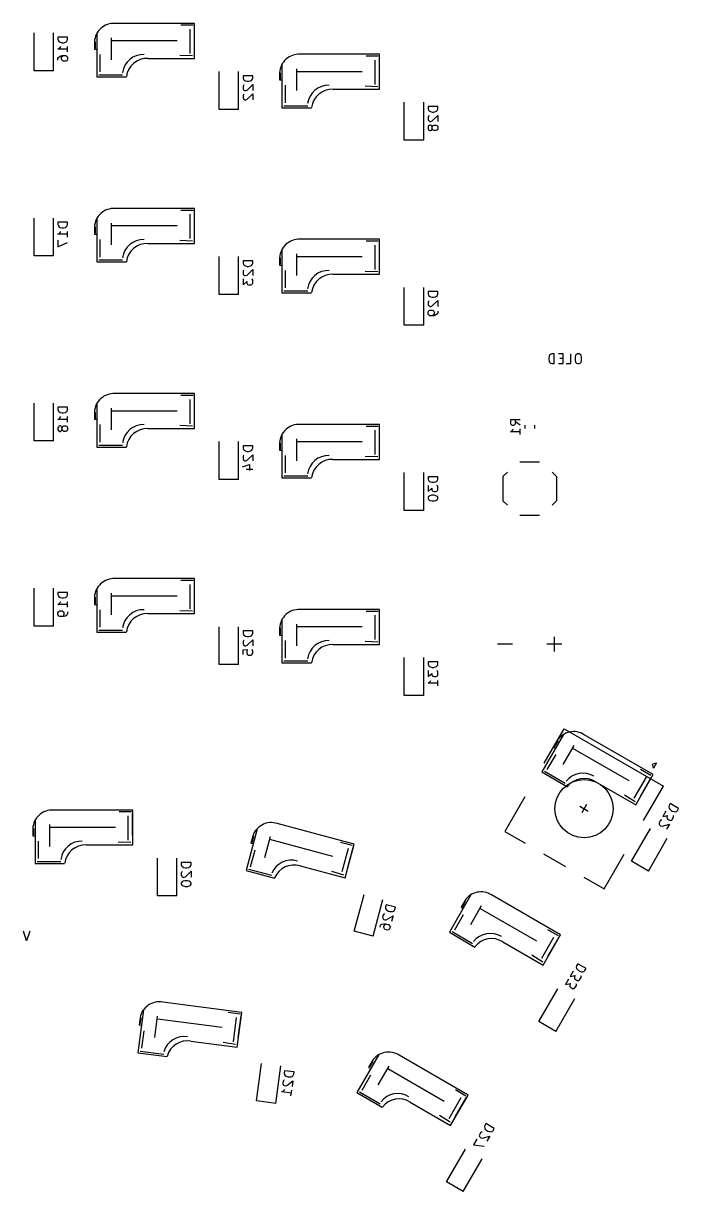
# Model space of a CAD drawing. Extents: x 55 to 335, y -160 to -35.
# Drawn here: x 267.8 to 335.2, y -159.7 to -39.4 of the extents above; entities that cross this region are included whole.
import ezdxf

# ---------------------------------------------------------------- set-up
doc = ezdxf.new("R2010")
doc.units = 0
doc.layers.add('BLACK', color=7, linetype='CONTINUOUS')

msp = doc.modelspace()

# ---------------------------------------------------------------- linework, layer by layer
at = {"layer": 'BLACK', "linetype": 'CONTINUOUS'}
for p, q in [((285.387, -39.4375), (277.187, -39.4375)), ((285.237, -39.6375), (283.987, -39.6375)), ((285.387, -43.0375), (285.387, -39.4375)), ((268.875, -44.3188), (268.875, -40.4188)), ((270.875, -44.3188), (270.875, -40.4188)), ((272.327, -40.8545), (271.327, -40.8545)), ((271.327, -40.8545), (271.327, -41.0926)), ((272.327, -41.0926), (272.327, -40.8545)), ((275.337, -40.4875), (275.337, -44.9375)), ((284.887, -40.0375), (284.887, -42.5375)), ((285.367, -42.0375), (285.367, -39.7875)), ((271.327, -41.0926), (271.375, -41.2354)), ((271.327, -42.0926), (271.47, -41.9973)), ((271.375, -41.2354), (271.47, -41.3307)), ((271.47, -41.3307), (271.565, -41.3783)), ((271.47, -41.9973), (271.565, -41.9021)), ((271.565, -41.3783), (271.756, -41.4259)), ((271.565, -41.9021), (271.613, -41.8068)), ((271.756, -41.4259), (271.899, -41.4259)), ((271.899, -41.4259), (272.089, -41.3783)), ((272.089, -41.3783), (272.185, -41.3307)), ((272.185, -41.3307), (272.28, -41.2354)), ((272.28, -41.2354), (272.327, -41.0926)), ((272.327, -42.3783), (272.327, -41.8068)), ((275.087, -41.3375), (275.087, -42.0875)), ((275.187, -41.9875), (275.187, -41.3375)), ((276.817, -40.9375), (276.817, -43.1775)), ((283.587, -41.2375), (276.887, -41.2375)), ((272.327, -42.0926), (271.327, -42.0926)), ((271.327, -43.0449), (271.375, -42.9497)), ((271.327, -43.2354), (271.327, -43.0449)), ((271.375, -42.9497), (271.423, -42.9021)), ((271.423, -42.9021), (271.565, -42.8068)), ((271.565, -42.8068), (271.756, -42.7592)), ((271.708, -42.9497), (271.756, -42.8545)), ((271.708, -43.1402), (271.708, -42.9497)), ((271.756, -43.2354), (271.708, -43.1402)), ((271.756, -42.7592), (272.137, -42.7592)), ((271.756, -42.8545), (271.804, -42.8068)), ((271.804, -43.283), (271.756, -43.2354)), ((271.804, -42.8068), (271.899, -42.7592)), ((271.899, -43.3307), (271.804, -43.283)), ((272.137, -42.7592), (272.232, -42.8068)), ((272.232, -43.283), (272.137, -43.3307)), ((272.232, -42.8068), (272.28, -42.8545)), ((272.28, -43.2354), (272.232, -43.283)), ((272.28, -42.8545), (272.327, -42.9497)), ((272.327, -43.1402), (272.28, -43.2354)), ((272.327, -42.9497), (272.327, -43.1402)), ((275.087, -42.0875), (275.287, -42.0875)), ((275.687, -44.4375), (275.687, -42.6375)), ((280.587, -43.0375), (285.387, -43.0375)), ((285.187, -42.7875), (283.887, -42.7375)), ((304.438, -42.6125), (296.238, -42.6125)), ((304.288, -42.8125), (303.038, -42.8125)), ((303.938, -43.2125), (303.938, -45.7125)), ((304.418, -45.2125), (304.418, -42.9625)), ((304.438, -46.2125), (304.438, -42.6125)), ((270.875, -44.3188), (268.875, -44.3188)), ((272.137, -43.3307), (271.899, -43.3307)), ((287.925, -48.2875), (287.925, -44.3875)), ((289.925, -48.2875), (289.925, -44.3875)), ((294.388, -43.6625), (294.388, -48.1125)), ((295.868, -44.1125), (295.868, -46.3525)), ((302.638, -44.4125), (295.938, -44.4125)), ((275.337, -44.9375), (278.367, -44.9375)), ((275.537, -44.7375), (277.987, -44.7375)), ((291.377, -44.8232), (290.377, -44.8232)), ((290.377, -44.8232), (290.377, -45.0613)), ((290.377, -45.0613), (290.425, -45.2042)), ((290.425, -45.2042), (290.52, -45.2994)), ((290.52, -45.2994), (290.615, -45.347)), ((290.615, -45.347), (290.806, -45.3946)), ((290.806, -45.3946), (290.949, -45.3946)), ((290.949, -45.3946), (291.139, -45.347)), ((291.139, -45.347), (291.235, -45.2994)), ((291.235, -45.2994), (291.33, -45.2042)), ((291.33, -45.2042), (291.377, -45.0613)), ((291.377, -45.0613), (291.377, -44.8232)), ((294.138, -44.5125), (294.138, -45.2625)), ((294.138, -45.2625), (294.338, -45.2625)), ((294.238, -45.1625), (294.238, -44.5125)), ((290.425, -45.8232), (290.377, -45.9185)), ((290.377, -45.9185), (290.377, -46.1565)), ((290.377, -46.1565), (290.425, -46.2518)), ((290.425, -46.7756), (290.377, -46.8708)), ((290.377, -46.8708), (290.377, -47.1089)), ((290.473, -45.7756), (290.425, -45.8232)), ((290.425, -46.2518), (290.473, -46.2994)), ((290.473, -46.728), (290.425, -46.7756)), ((290.473, -46.2994), (290.568, -46.347)), ((290.568, -46.347), (290.663, -46.347)), ((290.663, -46.347), (290.806, -46.2994)), ((290.806, -46.2994), (291.377, -45.728)), ((290.806, -47.2518), (291.377, -46.6804)), ((291.377, -45.728), (291.377, -46.347)), ((291.377, -46.6804), (291.377, -47.2994)), ((294.738, -47.6125), (294.738, -45.8125)), ((299.638, -46.2125), (304.438, -46.2125)), ((304.238, -45.9625), (302.938, -45.9125)), ((290.377, -47.1089), (290.425, -47.2042)), ((290.425, -47.2042), (290.473, -47.2518)), ((290.473, -47.2518), (290.568, -47.2994)), ((290.568, -47.2994), (290.663, -47.2994)), ((290.663, -47.2994), (290.806, -47.2518)), ((294.588, -47.9125), (297.038, -47.9125)), ((306.975, -51.4625), (306.975, -47.5625)), ((308.975, -51.4625), (308.975, -47.5625)), ((310.427, -47.9982), (309.427, -47.9982)), ((309.427, -47.9982), (309.427, -48.2363)), ((310.427, -48.2363), (310.427, -47.9982)), ((289.925, -48.2875), (287.925, -48.2875)), ((294.388, -48.1125), (297.418, -48.1125)), ((309.427, -48.2363), (309.475, -48.3792)), ((309.475, -48.9982), (309.427, -49.0935)), ((309.427, -49.0935), (309.427, -49.3315)), ((309.475, -48.3792), (309.57, -48.4744)), ((309.523, -48.9506), (309.475, -48.9982)), ((309.57, -48.4744), (309.665, -48.522)), ((309.665, -48.522), (309.856, -48.5696)), ((309.856, -48.5696), (309.999, -48.5696)), ((309.856, -49.4744), (310.427, -48.903)), ((309.999, -48.5696), (310.189, -48.522)), ((310.189, -48.522), (310.285, -48.4744)), ((310.285, -48.4744), (310.38, -48.3792)), ((310.38, -48.3792), (310.427, -48.2363)), ((310.427, -48.903), (310.427, -49.522)), ((309.427, -49.3315), (309.475, -49.4268)), ((309.475, -49.9982), (309.427, -50.0935)), ((309.427, -50.0935), (309.427, -50.2839)), ((309.427, -50.2839), (309.475, -50.3792)), ((309.475, -49.4268), (309.523, -49.4744)), ((309.523, -49.9506), (309.475, -49.9982)), ((309.475, -50.3792), (309.523, -50.4268)), ((309.523, -49.4744), (309.618, -49.522)), ((309.618, -49.903), (309.523, -49.9506)), ((309.523, -50.4268), (309.618, -50.4744)), ((309.618, -49.522), (309.713, -49.522)), ((309.665, -49.903), (309.618, -49.903)), ((309.618, -50.4744), (309.665, -50.4744)), ((309.761, -49.9506), (309.665, -49.903)), ((309.665, -50.4744), (309.761, -50.4268)), ((309.713, -49.522), (309.856, -49.4744)), ((309.808, -49.9982), (309.761, -49.9506)), ((309.761, -50.4268), (309.808, -50.3792)), ((309.856, -50.0935), (309.808, -49.9982)), ((309.808, -50.3792), (309.856, -50.2839)), ((309.856, -50.0935), (309.904, -49.9982)), ((309.856, -50.2839), (309.856, -50.0935)), ((309.904, -50.3792), (309.856, -50.2839)), ((309.904, -49.9982), (309.951, -49.9506)), ((309.951, -50.4268), (309.904, -50.3792)), ((309.951, -49.9506), (310.046, -49.903)), ((310.046, -50.4744), (309.951, -50.4268)), ((310.046, -49.903), (310.237, -49.903)), ((310.237, -50.4744), (310.046, -50.4744)), ((310.237, -49.903), (310.332, -49.9506)), ((310.332, -50.4268), (310.237, -50.4744)), ((310.332, -49.9506), (310.38, -49.9982)), ((310.38, -50.3792), (310.332, -50.4268)), ((310.38, -49.9982), (310.427, -50.0935)), ((310.427, -50.2839), (310.38, -50.3792)), ((310.427, -50.0935), (310.427, -50.2839)), ((308.975, -51.4625), (306.975, -51.4625)), ((285.387, -58.4875), (277.187, -58.4875)), ((285.237, -58.6875), (283.987, -58.6875)), ((285.367, -61.0875), (285.367, -58.8375)), ((285.387, -62.0875), (285.387, -58.4875)), ((268.875, -63.3687), (268.875, -59.4687)), ((270.875, -63.3687), (270.875, -59.4687)), ((272.327, -59.9045), (271.327, -59.9045)), ((271.327, -59.9045), (271.327, -60.1426)), ((272.327, -60.1426), (272.327, -59.9045)), ((275.337, -59.5375), (275.337, -63.9875)), ((276.817, -59.9875), (276.817, -62.2275)), ((284.887, -59.0875), (284.887, -61.5875)), ((271.327, -60.1426), (271.375, -60.2854)), ((271.327, -61.1426), (271.47, -61.0473)), ((272.327, -61.1426), (271.327, -61.1426)), ((271.375, -60.2854), (271.47, -60.3807)), ((271.47, -60.3807), (271.565, -60.4283)), ((271.47, -61.0473), (271.565, -60.9521)), ((271.565, -60.4283), (271.756, -60.4759)), ((271.565, -60.9521), (271.613, -60.8568)), ((271.756, -60.4759), (271.899, -60.4759)), ((271.899, -60.4759), (272.089, -60.4283)), ((272.089, -60.4283), (272.185, -60.3807)), ((272.185, -60.3807), (272.28, -60.2854)), ((272.28, -60.2854), (272.327, -60.1426)), ((272.327, -61.4283), (272.327, -60.8568)), ((275.087, -60.3875), (275.087, -61.1375)), ((275.087, -61.1375), (275.287, -61.1375)), ((275.187, -61.0375), (275.187, -60.3875)), ((283.587, -60.2875), (276.887, -60.2875)), ((271.327, -61.7616), (271.327, -62.4283)), ((271.327, -62.4283), (272.327, -61.9997)), ((275.687, -63.4875), (275.687, -61.6875)), ((280.587, -62.0875), (285.387, -62.0875)), ((285.187, -61.8375), (283.887, -61.7875)), ((304.438, -61.6625), (296.237, -61.6625)), ((304.287, -61.8625), (303.037, -61.8625)), ((303.938, -62.2625), (303.938, -64.7625)), ((304.417, -64.2625), (304.417, -62.0125)), ((304.438, -65.2625), (304.438, -61.6625)), ((270.875, -63.3687), (268.875, -63.3687)), ((287.925, -67.3375), (287.925, -63.4375)), ((289.925, -67.3375), (289.925, -63.4375)), ((294.137, -63.5625), (294.137, -64.3125)), ((294.238, -64.2125), (294.238, -63.5625)), ((294.387, -62.7125), (294.387, -67.1625)), ((295.868, -63.1625), (295.868, -65.4025)), ((302.637, -63.4625), (295.938, -63.4625)), ((275.337, -63.9875), (278.367, -63.9875)), ((275.537, -63.7875), (277.987, -63.7875)), ((291.377, -63.8732), (290.377, -63.8732)), ((290.377, -63.8732), (290.377, -64.1113)), ((290.377, -64.1113), (290.425, -64.2542)), ((290.425, -64.8732), (290.377, -64.9685)), ((290.425, -64.2542), (290.52, -64.3494)), ((290.473, -64.8256), (290.425, -64.8732)), ((290.52, -64.3494), (290.615, -64.397)), ((290.615, -64.397), (290.806, -64.4446)), ((290.806, -64.4446), (290.949, -64.4446)), ((290.806, -65.3494), (291.377, -64.778)), ((290.949, -64.4446), (291.139, -64.397)), ((291.139, -64.397), (291.235, -64.3494)), ((291.235, -64.3494), (291.33, -64.2542)), ((291.33, -64.2542), (291.377, -64.1113)), ((291.377, -64.1113), (291.377, -63.8732)), ((291.377, -64.778), (291.377, -65.397)), ((294.137, -64.3125), (294.337, -64.3125)), ((294.738, -66.6625), (294.738, -64.8625)), ((290.377, -64.9685), (290.377, -65.2065)), ((290.377, -65.2065), (290.425, -65.3018)), ((290.377, -65.7304), (290.377, -66.3494)), ((290.377, -66.3494), (290.758, -66.0161)), ((290.425, -65.3018), (290.473, -65.3494)), ((290.473, -65.3494), (290.568, -65.397)), ((290.568, -65.397), (290.663, -65.397)), ((290.663, -65.397), (290.806, -65.3494)), ((290.758, -66.0161), (290.758, -66.1589)), ((291.33, -65.778), (291.282, -65.7304)), ((291.377, -65.8732), (291.33, -65.778)), ((291.377, -66.1589), (291.377, -65.8732)), ((299.637, -65.2625), (304.438, -65.2625)), ((304.238, -65.0125), (302.938, -64.9625)), ((290.758, -66.1589), (290.806, -66.2542)), ((290.806, -66.2542), (290.854, -66.3018)), ((290.854, -66.3018), (290.949, -66.3494)), ((290.949, -66.3494), (291.187, -66.3494)), ((291.187, -66.3494), (291.282, -66.3018)), ((291.282, -66.3018), (291.33, -66.2542)), ((291.33, -66.2542), (291.377, -66.1589)), ((294.387, -67.1625), (297.417, -67.1625)), ((294.587, -66.9625), (297.037, -66.9625)), ((306.975, -70.5125), (306.975, -66.6125)), ((308.975, -70.5125), (308.975, -66.6125)), ((310.427, -67.0482), (309.427, -67.0482)), ((309.427, -67.0482), (309.427, -67.2863)), ((309.427, -67.2863), (309.475, -67.4292)), ((310.38, -67.4292), (310.427, -67.2863)), ((310.427, -67.2863), (310.427, -67.0482)), ((289.925, -67.3375), (287.925, -67.3375)), ((309.475, -68.0482), (309.427, -68.1435)), ((309.427, -68.1435), (309.427, -68.3815)), ((309.427, -68.3815), (309.475, -68.4768)), ((309.475, -67.4292), (309.57, -67.5244)), ((309.523, -68.0006), (309.475, -68.0482)), ((309.475, -68.4768), (309.523, -68.5244)), ((309.523, -68.5244), (309.618, -68.572)), ((309.57, -67.5244), (309.665, -67.572)), ((309.665, -67.572), (309.856, -67.6196)), ((309.713, -68.572), (309.856, -68.5244)), ((309.856, -67.6196), (309.999, -67.6196)), ((309.856, -68.5244), (310.427, -67.953)), ((309.999, -67.6196), (310.189, -67.572)), ((310.189, -67.572), (310.285, -67.5244)), ((310.285, -67.5244), (310.38, -67.4292)), ((310.427, -67.953), (310.427, -68.572)), ((309.427, -69.1435), (309.475, -69.0482)), ((309.427, -69.3339), (309.427, -69.1435)), ((309.475, -69.4292), (309.427, -69.3339)), ((309.475, -69.0482), (309.523, -69.0006)), ((309.523, -69.4768), (309.475, -69.4292)), ((309.523, -69.0006), (309.618, -68.953)), ((309.618, -69.5244), (309.523, -69.4768)), ((309.618, -68.572), (309.713, -68.572)), ((309.618, -68.953), (309.856, -68.953)), ((309.999, -69.5244), (309.618, -69.5244)), ((309.856, -68.953), (309.951, -69.0006)), ((309.951, -69.4768), (309.856, -69.5244)), ((309.951, -69.0006), (309.999, -69.0482)), ((309.999, -69.4292), (309.951, -69.4768)), ((309.999, -69.0482), (310.046, -69.1435)), ((310.046, -69.3339), (309.999, -69.4292)), ((310.189, -69.4768), (309.999, -69.5244)), ((310.046, -69.1435), (310.046, -69.3339)), ((310.332, -69.3815), (310.189, -69.4768)), ((310.38, -69.3339), (310.332, -69.3815)), ((310.427, -69.2387), (310.38, -69.3339)), ((310.427, -69.0482), (310.427, -69.2387)), ((308.975, -70.5125), (306.975, -70.5125)), ((321.89, -73.6905), (321.842, -73.881)), ((321.842, -73.881), (321.842, -74.0238)), ((321.842, -74.0238), (321.89, -74.2143)), ((321.937, -73.5952), (321.89, -73.6905)), ((321.89, -74.2143), (321.937, -74.3095)), ((322.032, -73.5), (321.937, -73.5952)), ((321.937, -74.3095), (322.032, -74.4048)), ((322.175, -73.4524), (322.032, -73.5)), ((322.032, -74.4048), (322.175, -74.4524)), ((322.413, -73.4524), (322.175, -73.4524)), ((322.175, -74.4524), (322.413, -74.4524)), ((322.413, -74.4524), (322.413, -73.4524)), ((323.318, -73.4524), (322.842, -73.4524)), ((322.842, -74.4524), (323.318, -74.4524)), ((323.318, -73.9286), (322.985, -73.9286)), ((323.318, -74.4524), (323.318, -73.4524)), ((323.652, -74.4524), (324.128, -74.4524)), ((324.128, -74.4524), (324.128, -73.4524)), ((324.604, -73.5952), (324.556, -73.7857)), ((324.556, -73.7857), (324.556, -74.119)), ((324.556, -74.119), (324.604, -74.3095)), ((324.699, -73.5), (324.604, -73.5952)), ((324.604, -74.3095), (324.699, -74.4048)), ((324.794, -73.4524), (324.699, -73.5)), ((324.699, -74.4048), (324.794, -74.4524)), ((324.985, -73.4524), (324.794, -73.4524)), ((324.794, -74.4524), (324.985, -74.4524)), ((325.08, -73.5), (324.985, -73.4524)), ((324.985, -74.4524), (325.08, -74.4048)), ((325.175, -73.5952), (325.08, -73.5)), ((325.08, -74.4048), (325.175, -74.3095)), ((325.223, -73.7857), (325.175, -73.5952)), ((325.175, -74.3095), (325.223, -74.119)), ((325.223, -74.119), (325.223, -73.7857)), ((285.387, -77.5375), (277.187, -77.5375)), ((285.238, -77.7375), (283.988, -77.7375)), ((284.887, -78.1375), (284.887, -80.6375)), ((285.368, -80.1375), (285.368, -77.8875)), ((285.387, -81.1375), (285.387, -77.5375)), ((268.875, -82.4188), (268.875, -78.5187)), ((270.875, -82.4188), (270.875, -78.5187)), ((272.327, -78.9545), (271.327, -78.9545)), ((271.327, -78.9545), (271.327, -79.1926)), ((271.327, -79.1926), (271.375, -79.3354)), ((271.375, -79.3354), (271.47, -79.4307)), ((272.185, -79.4307), (272.28, -79.3354)), ((272.28, -79.3354), (272.327, -79.1926)), ((272.327, -79.1926), (272.327, -78.9545)), ((275.337, -78.5875), (275.337, -83.0375)), ((276.817, -79.0375), (276.817, -81.2775)), ((283.587, -79.3375), (276.887, -79.3375)), ((271.327, -80.1926), (271.47, -80.0973)), ((272.327, -80.1926), (271.327, -80.1926)), ((271.47, -79.4307), (271.565, -79.4783)), ((271.47, -80.0973), (271.565, -80.0021)), ((271.565, -79.4783), (271.756, -79.5259)), ((271.565, -80.0021), (271.613, -79.9068)), ((271.756, -79.5259), (271.899, -79.5259)), ((271.899, -79.5259), (272.089, -79.4783)), ((272.089, -79.4783), (272.185, -79.4307)), ((272.327, -80.4783), (272.327, -79.9068)), ((275.087, -79.4375), (275.087, -80.1875)), ((275.087, -80.1875), (275.287, -80.1875)), ((275.188, -80.0875), (275.188, -79.4375)), ((318.904, -80.2244), (317.904, -80.2244)), ((317.904, -80.2244), (317.904, -80.6054)), ((318.427, -80.6054), (318.427, -80.2244)), ((318.904, -80.7958), (318.427, -80.4625)), ((271.375, -80.9545), (271.327, -81.0497)), ((271.327, -81.0497), (271.327, -81.2402)), ((271.327, -81.2402), (271.375, -81.3354)), ((271.423, -80.9068), (271.375, -80.9545)), ((271.375, -81.3354), (271.423, -81.383)), ((271.518, -80.8592), (271.423, -80.9068)), ((271.423, -81.383), (271.518, -81.4307)), ((271.565, -80.8592), (271.518, -80.8592)), ((271.518, -81.4307), (271.565, -81.4307)), ((271.661, -80.9068), (271.565, -80.8592)), ((271.565, -81.4307), (271.661, -81.383)), ((271.708, -80.9545), (271.661, -80.9068)), ((271.661, -81.383), (271.708, -81.3354)), ((271.756, -81.0497), (271.708, -80.9545)), ((271.708, -81.3354), (271.756, -81.2402)), ((271.756, -81.0497), (271.804, -80.9545)), ((271.756, -81.2402), (271.756, -81.0497)), ((271.804, -81.3354), (271.756, -81.2402)), ((271.804, -80.9545), (271.851, -80.9068)), ((271.851, -81.383), (271.804, -81.3354)), ((271.851, -80.9068), (271.946, -80.8592)), ((271.946, -81.4307), (271.851, -81.383)), ((271.946, -80.8592), (272.137, -80.8592)), ((272.137, -81.4307), (271.946, -81.4307)), ((272.137, -80.8592), (272.232, -80.9068)), ((272.232, -81.383), (272.137, -81.4307)), ((272.232, -80.9068), (272.28, -80.9545)), ((272.28, -81.3354), (272.232, -81.383)), ((272.28, -80.9545), (272.327, -81.0497)), ((272.327, -81.2402), (272.28, -81.3354)), ((272.327, -81.0497), (272.327, -81.2402)), ((275.688, -82.5375), (275.688, -80.7375)), ((280.587, -81.1375), (285.387, -81.1375)), ((285.188, -80.8875), (283.887, -80.8375)), ((294.387, -81.7625), (294.387, -86.2125)), ((304.437, -80.7125), (296.237, -80.7125)), ((304.287, -80.9125), (303.037, -80.9125)), ((303.937, -81.3125), (303.937, -83.8125)), ((304.417, -83.3125), (304.417, -81.0625)), ((304.437, -84.3125), (304.437, -80.7125)), ((317.904, -80.6054), (317.951, -80.7006)), ((317.904, -81.4625), (318.046, -81.3673)), ((318.904, -81.4625), (317.904, -81.4625)), ((317.951, -80.7006), (317.999, -80.7482)), ((317.999, -80.7482), (318.094, -80.7958)), ((318.046, -81.3673), (318.142, -81.272)), ((318.094, -80.7958), (318.237, -80.7958)), ((318.142, -81.272), (318.189, -81.1768)), ((318.237, -80.7958), (318.332, -80.7482)), ((318.332, -80.7482), (318.38, -80.7006)), ((318.38, -80.7006), (318.427, -80.6054)), ((318.904, -81.7482), (318.904, -81.1768)), ((319.371, -80.7912), (319.371, -81.1338)), ((320.391, -80.7912), (320.391, -81.1338)), ((270.875, -82.4188), (268.875, -82.4188)), ((275.537, -82.8375), (277.988, -82.8375)), ((287.925, -86.3875), (287.925, -82.4875)), ((289.925, -86.3875), (289.925, -82.4875)), ((291.377, -82.9232), (290.377, -82.9232)), ((290.377, -82.9232), (290.377, -83.1613)), ((291.377, -83.1613), (291.377, -82.9232)), ((294.137, -82.6125), (294.137, -83.3625)), ((294.237, -83.2625), (294.237, -82.6125)), ((295.867, -82.2125), (295.867, -84.4525)), ((302.637, -82.5125), (295.937, -82.5125)), ((275.337, -83.0375), (278.368, -83.0375)), ((290.377, -83.1613), (290.425, -83.3042)), ((290.425, -83.9232), (290.377, -84.0185)), ((290.377, -84.0185), (290.377, -84.2565)), ((290.425, -83.3042), (290.52, -83.3994)), ((290.473, -83.8756), (290.425, -83.9232)), ((290.52, -83.3994), (290.615, -83.447)), ((290.615, -83.447), (290.806, -83.4946)), ((290.806, -83.4946), (290.949, -83.4946)), ((290.806, -84.3994), (291.377, -83.828)), ((290.949, -83.4946), (291.139, -83.447)), ((291.139, -83.447), (291.235, -83.3994)), ((291.235, -83.3994), (291.33, -83.3042)), ((291.33, -83.3042), (291.377, -83.1613)), ((291.377, -83.828), (291.377, -84.447)), ((294.137, -83.3625), (294.337, -83.3625)), ((294.737, -85.7125), (294.737, -83.9125)), ((304.237, -84.0625), (302.937, -84.0125)), ((290.33, -85.0661), (291.044, -84.828)), ((290.377, -84.2565), (290.425, -84.3518)), ((290.425, -84.3518), (290.473, -84.3994)), ((290.473, -84.3994), (290.568, -84.447)), ((290.568, -84.447), (290.663, -84.447)), ((290.663, -84.447), (290.806, -84.3994)), ((290.711, -85.3042), (291.377, -85.3042)), ((291.044, -84.828), (291.044, -85.447)), ((299.637, -84.3125), (304.437, -84.3125)), ((318.881, -84.5625), (320.881, -84.5625)), ((289.925, -86.3875), (287.925, -86.3875)), ((294.387, -86.2125), (297.417, -86.2125)), ((294.587, -86.0125), (297.037, -86.0125)), ((306.975, -89.5625), (306.975, -85.6625)), ((308.975, -89.5625), (308.975, -85.6625)), ((310.427, -86.0982), (309.427, -86.0982)), ((309.427, -86.0982), (309.427, -86.3363)), ((309.427, -86.3363), (309.475, -86.4792)), ((309.475, -86.4792), (309.57, -86.5744)), ((309.57, -86.5744), (309.665, -86.622)), ((310.189, -86.622), (310.285, -86.5744)), ((310.285, -86.5744), (310.38, -86.4792)), ((310.38, -86.4792), (310.427, -86.3363)), ((310.427, -86.3363), (310.427, -86.0982)), ((317.581, -85.6125), (317.131, -86.0625)), ((317.131, -86.0625), (317.131, -88.5625)), ((322.181, -85.6125), (322.631, -86.0625)), ((322.631, -86.0625), (322.631, -88.5625)), ((309.427, -87.003), (309.427, -87.622)), ((309.427, -87.622), (309.808, -87.2887)), ((309.665, -86.622), (309.856, -86.6696)), ((309.808, -87.2887), (309.808, -87.4315)), ((309.808, -87.4315), (309.856, -87.5268)), ((309.856, -86.6696), (309.999, -86.6696)), ((309.856, -87.5268), (309.904, -87.5744)), ((309.904, -87.5744), (309.999, -87.622)), ((309.999, -86.6696), (310.189, -86.622)), ((309.999, -87.622), (310.237, -87.622)), ((310.237, -87.622), (310.332, -87.5744)), ((310.38, -87.0506), (310.332, -87.003)), ((310.332, -87.5744), (310.38, -87.5268)), ((310.427, -87.1458), (310.38, -87.0506)), ((310.38, -87.5268), (310.427, -87.4315)), ((310.427, -87.4315), (310.427, -87.1458)), ((309.475, -88.1458), (309.427, -88.2411)), ((309.427, -88.2411), (309.427, -88.3363)), ((309.427, -88.3363), (309.475, -88.4315)), ((309.523, -88.0982), (309.475, -88.1458)), ((309.475, -88.4315), (309.523, -88.4792)), ((309.618, -88.0506), (309.523, -88.0982)), ((309.523, -88.4792), (309.618, -88.5268)), ((309.808, -88.003), (309.618, -88.0506)), ((309.618, -88.5268), (309.808, -88.5744)), ((310.046, -88.003), (309.808, -88.003)), ((309.808, -88.5744), (310.046, -88.5744)), ((310.237, -88.0506), (310.046, -88.003)), ((310.046, -88.5744), (310.237, -88.5268)), ((310.332, -88.0982), (310.237, -88.0506)), ((310.237, -88.5268), (310.332, -88.4792)), ((310.38, -88.1458), (310.332, -88.0982)), ((310.332, -88.4792), (310.38, -88.4315)), ((310.427, -88.2411), (310.38, -88.1458)), ((310.38, -88.4315), (310.427, -88.3363)), ((310.427, -88.3363), (310.427, -88.2411)), ((317.581, -89.0125), (317.131, -88.5625)), ((322.181, -89.0125), (322.631, -88.5625)), ((308.975, -89.5625), (306.975, -89.5625)), ((318.881, -90.0625), (320.881, -90.0625)), ((285.387, -96.5875), (277.187, -96.5875)), ((285.238, -96.7875), (283.988, -96.7875)), ((284.887, -97.1875), (284.887, -99.6875)), ((285.368, -99.1875), (285.368, -96.9375)), ((285.387, -100.187), (285.387, -96.5875)), ((268.875, -101.469), (268.875, -97.5687)), ((270.875, -101.469), (270.875, -97.5687)), ((272.327, -98.0045), (271.327, -98.0045)), ((271.327, -98.0045), (271.327, -98.2426)), ((271.327, -98.2426), (271.375, -98.3854)), ((271.375, -98.3854), (271.47, -98.4807)), ((271.47, -98.4807), (271.565, -98.5283)), ((271.565, -98.5283), (271.756, -98.5759)), ((271.756, -98.5759), (271.899, -98.5759)), ((271.899, -98.5759), (272.089, -98.5283)), ((272.089, -98.5283), (272.185, -98.4807)), ((272.185, -98.4807), (272.28, -98.3854)), ((272.28, -98.3854), (272.327, -98.2426)), ((272.327, -98.2426), (272.327, -98.0045)), ((275.087, -98.4875), (275.087, -99.2375)), ((275.188, -99.1375), (275.188, -98.4875)), ((275.337, -97.6375), (275.337, -102.087)), ((276.817, -98.0875), (276.817, -100.327)), ((283.587, -98.3875), (276.887, -98.3875)), ((271.327, -99.2426), (271.47, -99.1473)), ((272.327, -99.2426), (271.327, -99.2426)), ((271.47, -99.1473), (271.565, -99.0521)), ((271.565, -99.0521), (271.613, -98.9568)), ((272.327, -99.5283), (272.327, -98.9568)), ((275.087, -99.2375), (275.287, -99.2375)), ((275.688, -101.587), (275.688, -99.7875)), ((304.438, -99.7625), (296.237, -99.7625)), ((304.438, -103.362), (304.438, -99.7625)), ((271.327, -100.1), (271.375, -100.004)), ((271.327, -100.29), (271.327, -100.1)), ((271.375, -100.385), (271.327, -100.29)), ((271.375, -100.004), (271.423, -99.9568)), ((271.423, -100.433), (271.375, -100.385)), ((271.423, -99.9568), (271.518, -99.9092)), ((271.518, -100.481), (271.423, -100.433)), ((271.518, -99.9092), (271.756, -99.9092)), ((271.899, -100.481), (271.518, -100.481)), ((271.756, -99.9092), (271.851, -99.9568)), ((271.851, -100.433), (271.756, -100.481)), ((271.851, -99.9568), (271.899, -100.004)), ((271.899, -100.385), (271.851, -100.433)), ((271.899, -100.004), (271.946, -100.1)), ((271.946, -100.29), (271.899, -100.385)), ((272.089, -100.433), (271.899, -100.481)), ((271.946, -100.1), (271.946, -100.29)), ((272.232, -100.338), (272.089, -100.433)), ((272.28, -100.29), (272.232, -100.338)), ((272.327, -100.195), (272.28, -100.29)), ((272.327, -100.004), (272.327, -100.195)), ((280.587, -100.187), (285.387, -100.187)), ((285.188, -99.9375), (283.887, -99.8875)), ((294.387, -100.812), (294.387, -105.262)), ((304.287, -99.9625), (303.037, -99.9625)), ((303.938, -100.362), (303.938, -102.862)), ((304.417, -102.362), (304.417, -100.112)), ((270.875, -101.469), (268.875, -101.469)), ((275.337, -102.087), (278.368, -102.087)), ((275.537, -101.887), (277.988, -101.887)), ((287.925, -105.438), (287.925, -101.538)), ((289.925, -105.438), (289.925, -101.538)), ((291.377, -101.973), (290.377, -101.973)), ((290.377, -101.973), (290.377, -102.211)), ((291.377, -102.211), (291.377, -101.973)), ((294.137, -101.662), (294.137, -102.412)), ((294.238, -102.312), (294.238, -101.662)), ((295.868, -101.262), (295.868, -103.502)), ((302.637, -101.562), (295.938, -101.562)), ((290.377, -102.211), (290.425, -102.354)), ((290.425, -102.973), (290.377, -103.068)), ((290.377, -103.068), (290.377, -103.307)), ((290.377, -103.307), (290.425, -103.402)), ((290.425, -102.354), (290.52, -102.449)), ((290.473, -102.926), (290.425, -102.973)), ((290.425, -103.402), (290.473, -103.449)), ((290.52, -102.449), (290.615, -102.497)), ((290.615, -102.497), (290.806, -102.545)), ((290.806, -102.545), (290.949, -102.545)), ((290.806, -103.449), (291.377, -102.878)), ((290.949, -102.545), (291.139, -102.497)), ((291.139, -102.497), (291.235, -102.449)), ((291.235, -102.449), (291.33, -102.354)), ((291.33, -102.354), (291.377, -102.211)), ((291.377, -102.878), (291.377, -103.497)), ((294.137, -102.412), (294.337, -102.412)), ((294.738, -104.762), (294.738, -102.963)), ((299.637, -103.362), (304.438, -103.362)), ((304.238, -103.112), (302.938, -103.062)), ((318.103, -103.33), (316.579, -103.33)), ((323.183, -103.33), (321.659, -103.33)), ((322.421, -104.092), (322.421, -102.568)), ((290.377, -103.926), (290.854, -103.878)), ((290.377, -104.402), (290.377, -103.926)), ((290.473, -103.449), (290.568, -103.497)), ((290.568, -103.497), (290.663, -103.497)), ((290.663, -103.497), (290.806, -103.449)), ((290.806, -103.926), (290.758, -104.021)), ((290.758, -104.021), (290.758, -104.259)), ((290.758, -104.259), (290.806, -104.354)), ((290.854, -103.878), (290.806, -103.926)), ((290.806, -104.354), (290.854, -104.402)), ((290.854, -104.402), (290.949, -104.449)), ((290.949, -104.449), (291.187, -104.449)), ((291.187, -104.449), (291.282, -104.402)), ((291.33, -103.926), (291.282, -103.878)), ((291.282, -104.402), (291.33, -104.354)), ((291.377, -104.021), (291.33, -103.926)), ((291.33, -104.354), (291.377, -104.259)), ((291.377, -104.259), (291.377, -104.021)), ((289.925, -105.438), (287.925, -105.438)), ((294.387, -105.262), (297.417, -105.262)), ((294.587, -105.062), (297.037, -105.062)), ((306.975, -108.612), (306.975, -104.712)), ((308.975, -108.612), (308.975, -104.712)), ((310.427, -105.148), (309.427, -105.148)), ((309.427, -105.148), (309.427, -105.386)), ((309.427, -105.386), (309.475, -105.529)), ((309.475, -105.529), (309.57, -105.624)), ((309.57, -105.624), (309.665, -105.672)), ((309.665, -105.672), (309.856, -105.72)), ((309.856, -105.72), (309.999, -105.72)), ((309.999, -105.72), (310.189, -105.672)), ((310.189, -105.672), (310.285, -105.624)), ((310.285, -105.624), (310.38, -105.529)), ((310.38, -105.529), (310.427, -105.386)), ((310.427, -105.386), (310.427, -105.148)), ((309.427, -106.053), (309.427, -106.672)), ((309.427, -106.672), (309.808, -106.339)), ((309.808, -106.339), (309.808, -106.482)), ((309.808, -106.482), (309.856, -106.577)), ((309.856, -106.577), (309.904, -106.624)), ((309.904, -106.624), (309.999, -106.672)), ((309.999, -106.672), (310.237, -106.672)), ((310.237, -106.672), (310.332, -106.624)), ((310.38, -106.101), (310.332, -106.053)), ((310.332, -106.624), (310.38, -106.577)), ((310.427, -106.196), (310.38, -106.101)), ((310.38, -106.577), (310.427, -106.482)), ((310.427, -106.482), (310.427, -106.196)), ((309.427, -107.339), (309.57, -107.243)), ((310.427, -107.339), (309.427, -107.339)), ((309.57, -107.243), (309.665, -107.148)), ((309.665, -107.148), (309.713, -107.053)), ((310.427, -107.624), (310.427, -107.053)), ((308.975, -108.612), (306.975, -108.612)), ((323.363, -112.633), (321.138, -116.487)), ((321.372, -115.583), (323.422, -112.032)), ((323.422, -112.032), (333.641, -117.932)), ((332.592, -116.749), (325.49, -112.649)), ((322.722, -113.244), (322.347, -113.894)), ((322.347, -113.894), (322.52, -113.994)), ((322.483, -113.857), (322.808, -113.294)), ((324.42, -113.763), (323.3, -115.703)), ((330.133, -117.408), (324.331, -114.058)), ((321.691, -116.229), (322.591, -114.67)), ((321.138, -116.487), (323.762, -118.002)), ((321.411, -116.414), (323.533, -117.639)), ((332.362, -116.847), (331.279, -116.222)), ((332.522, -115.67), (332.932, -115.56)), ((332.632, -116.079), (332.522, -115.67)), ((332.932, -115.56), (332.632, -116.079)), ((326.635, -117.467), (330.792, -119.867)), ((331.859, -117.019), (330.609, -119.184)), ((330.792, -119.867), (332.592, -116.749)), ((331.274, -118.991), (332.399, -117.042)), ((330.744, -119.55), (329.643, -118.857)), ((331.591, -121.483), (333.641, -117.932)), ((319.372, -119.047), (317.322, -122.597)), ((325.048, -120.015), (325.914, -120.515)), ((325.731, -119.832), (325.231, -120.698)), ((334.226, -119.939), (334.196, -120.087)), ((334.196, -120.087), (334.231, -120.217)), ((334.345, -119.733), (334.226, -119.939)), ((334.231, -120.217), (334.29, -120.306)), ((335.211, -120.233), (334.345, -119.733)), ((335.092, -120.439), (335.211, -120.233)), ((279.037, -120.4), (270.837, -120.4)), ((278.887, -120.6), (277.637, -120.6)), ((278.537, -121), (278.537, -123.5)), ((279.017, -123), (279.017, -120.75)), ((279.037, -124), (279.037, -120.4)), ((333.475, -121.43), (333.41, -121.448)), ((333.893, -120.517), (333.583, -121.053)), ((333.583, -121.053), (334.08, -120.955)), ((334.009, -121.078), (334.002, -121.185)), ((334.002, -121.185), (334.02, -121.25)), ((334.08, -120.955), (334.009, -121.078)), ((334.02, -121.25), (334.078, -121.338)), ((334.078, -121.338), (334.285, -121.457)), ((334.29, -120.306), (334.431, -120.442)), ((334.431, -120.442), (334.555, -120.514)), ((334.456, -121.446), (334.545, -121.388)), ((334.545, -121.388), (334.688, -121.14)), ((334.555, -120.514), (334.743, -120.568)), ((334.694, -121.034), (334.677, -120.969)), ((334.688, -121.14), (334.694, -121.034)), ((334.743, -120.568), (334.85, -120.574)), ((334.85, -120.574), (334.98, -120.539)), ((334.98, -120.539), (335.092, -120.439)), ((268.738, -122.3), (268.738, -123.05)), ((268.837, -122.95), (268.837, -122.3)), ((268.988, -121.45), (268.988, -125.9)), ((270.467, -121.9), (270.467, -124.14)), ((277.238, -122.2), (270.537, -122.2)), ((291.842, -122.326), (290.691, -126.624)), ((301.822, -123.913), (293.901, -121.791)), ((317.322, -122.597), (319.4, -123.797)), ((330.364, -125.682), (332.314, -122.305)), ((333.203, -121.713), (333.196, -121.819)), ((333.196, -121.819), (333.214, -121.884)), ((333.322, -121.506), (333.203, -121.713)), ((333.214, -121.884), (333.272, -121.973)), ((333.272, -121.973), (333.355, -122.02)), ((333.41, -121.448), (333.322, -121.506)), ((333.355, -122.02), (333.502, -122.051)), ((333.502, -122.051), (334.283, -121.841)), ((334.283, -121.841), (333.973, -122.377)), ((334.285, -121.457), (334.391, -121.464)), ((334.391, -121.464), (334.456, -121.446)), ((268.738, -123.05), (268.938, -123.05)), ((269.337, -125.4), (269.337, -123.6)), ((278.837, -123.75), (277.537, -123.7)), ((291.381, -123.082), (291.187, -123.807)), ((291.187, -123.807), (291.38, -123.859)), ((291.309, -123.736), (291.477, -123.108)), ((293.155, -123.144), (292.576, -125.307)), ((299.617, -125.186), (293.145, -123.452)), ((301.625, -124.067), (300.418, -123.744)), ((332.096, -126.682), (334.046, -123.305)), ((274.238, -124), (279.037, -124)), ((291.158, -126.232), (291.624, -124.493)), ((301.183, -124.363), (300.536, -126.778)), ((300.89, -127.39), (301.822, -123.913)), ((301.129, -126.419), (301.712, -124.246)), ((321.305, -124.897), (323.557, -126.197)), ((327.541, -128.497), (329.591, -124.947)), ((268.988, -125.9), (272.017, -125.9)), ((269.188, -125.7), (271.637, -125.7)), ((281.575, -129.25), (281.575, -125.35)), ((283.575, -129.25), (283.575, -125.35)), ((285.027, -125.786), (284.027, -125.786)), ((284.027, -125.786), (284.027, -126.024)), ((284.027, -126.024), (284.075, -126.167)), ((284.075, -126.167), (284.17, -126.262)), ((284.885, -126.262), (284.98, -126.167)), ((284.98, -126.167), (285.027, -126.024)), ((285.027, -126.024), (285.027, -125.786)), ((296.253, -126.148), (300.89, -127.39)), ((332.096, -126.682), (330.364, -125.682)), ((284.075, -126.786), (284.027, -126.881)), ((284.027, -126.881), (284.027, -127.119)), ((284.027, -127.119), (284.075, -127.214)), ((284.123, -126.738), (284.075, -126.786)), ((284.075, -127.214), (284.123, -127.262)), ((284.123, -127.262), (284.218, -127.31)), ((284.17, -126.262), (284.265, -126.31)), ((284.218, -127.31), (284.313, -127.31)), ((284.265, -126.31), (284.456, -126.357)), ((284.313, -127.31), (284.456, -127.262)), ((284.456, -126.357), (284.599, -126.357)), ((284.456, -127.262), (285.027, -126.69)), ((284.599, -126.357), (284.789, -126.31)), ((284.789, -126.31), (284.885, -126.262)), ((285.027, -126.69), (285.027, -127.31)), ((290.691, -126.624), (293.617, -127.409)), ((290.936, -126.483), (293.302, -127.117)), ((300.761, -127.097), (299.519, -126.712)), ((325.462, -127.297), (327.541, -128.497)), ((284.075, -127.833), (284.027, -127.929)), ((284.027, -127.929), (284.027, -128.024)), ((284.027, -128.024), (284.075, -128.119)), ((284.123, -127.786), (284.075, -127.833)), ((284.075, -128.119), (284.123, -128.167)), ((284.218, -127.738), (284.123, -127.786)), ((284.123, -128.167), (284.218, -128.214)), ((284.408, -127.69), (284.218, -127.738)), ((284.218, -128.214), (284.408, -128.262)), ((284.646, -127.69), (284.408, -127.69)), ((284.408, -128.262), (284.646, -128.262)), ((284.837, -127.738), (284.646, -127.69)), ((284.646, -128.262), (284.837, -128.214)), ((284.932, -127.786), (284.837, -127.738)), ((284.837, -128.214), (284.932, -128.167)), ((284.98, -127.833), (284.932, -127.786)), ((284.932, -128.167), (284.98, -128.119)), ((285.027, -127.929), (284.98, -127.833)), ((284.98, -128.119), (285.027, -128.024)), ((285.027, -128.024), (285.027, -127.929)), ((283.575, -129.25), (281.575, -129.25)), ((301.829, -132.862), (302.838, -129.095)), ((303.761, -133.38), (304.77, -129.613)), ((313.838, -129.131), (311.613, -132.985)), ((313.197, -129.742), (312.822, -130.392)), ((312.958, -130.355), (313.283, -129.792)), ((323.067, -133.247), (315.965, -129.147)), ((305.095, -130.151), (305.033, -130.381)), ((305.033, -130.381), (305.042, -130.531)), ((305.042, -130.531), (305.109, -130.648)), ((306.06, -130.41), (305.095, -130.151)), ((305.109, -130.648), (305.189, -130.718)), ((305.189, -130.718), (305.361, -130.814)), ((305.361, -130.814), (305.499, -130.851)), ((305.499, -130.851), (305.695, -130.854)), ((305.695, -130.854), (305.799, -130.833)), ((305.799, -130.833), (305.916, -130.765)), ((305.916, -130.765), (305.999, -130.64)), ((305.999, -130.64), (306.06, -130.41)), ((312.822, -130.392), (312.995, -130.492)), ((314.895, -130.261), (313.775, -132.201)), ((320.608, -133.906), (314.806, -130.556)), ((304.478, -132.451), (304.528, -132.267)), ((304.528, -132.267), (304.598, -132.187)), ((304.598, -132.187), (304.657, -132.153)), ((304.657, -132.153), (304.819, -132.098)), ((304.811, -131.209), (304.749, -131.439)), ((304.749, -131.439), (304.771, -131.543)), ((304.771, -131.543), (304.804, -131.601)), ((304.804, -131.601), (304.884, -131.672)), ((304.882, -131.129), (304.811, -131.209)), ((304.819, -132.098), (305.015, -132.102)), ((304.94, -131.095), (304.882, -131.129)), ((304.884, -131.672), (304.976, -131.697)), ((304.92, -132.273), (304.991, -132.194)), ((304.976, -131.697), (305.126, -131.688)), ((304.991, -132.194), (305.049, -132.16)), ((305.015, -132.102), (305.383, -132.2)), ((305.049, -132.16), (305.153, -132.139)), ((305.126, -131.688), (305.826, -131.284)), ((305.383, -132.2), (305.463, -132.271)), ((305.826, -131.284), (305.666, -131.882)), ((312.166, -132.727), (313.066, -131.168)), ((268.102, -133.865), (267.769, -132.865)), ((268.436, -132.865), (268.102, -133.865)), ((303.761, -133.38), (301.829, -132.862)), ((304.871, -132.457), (304.92, -132.273)), ((304.892, -132.562), (304.871, -132.457)), ((304.926, -132.62), (304.892, -132.562)), ((305.006, -132.691), (304.926, -132.62)), ((305.236, -132.752), (305.006, -132.691)), ((305.34, -132.731), (305.236, -132.752)), ((305.398, -132.697), (305.34, -132.731)), ((305.469, -132.617), (305.398, -132.697)), ((305.463, -132.271), (305.497, -132.329)), ((305.518, -132.433), (305.469, -132.617)), ((305.497, -132.329), (305.518, -132.433)), ((311.613, -132.985), (314.237, -134.5)), ((311.886, -132.912), (314.008, -134.137)), ((321.267, -136.364), (323.067, -133.247)), ((322.837, -133.345), (321.754, -132.72)), ((317.11, -133.964), (321.267, -136.364)), ((322.334, -133.516), (321.084, -135.681)), ((321.749, -135.488), (322.874, -133.54)), ((321.219, -136.048), (320.118, -135.355)), ((324.368, -137.002), (324.058, -137.538)), ((324.701, -136.425), (324.671, -136.572)), ((324.671, -136.572), (324.706, -136.702)), ((324.82, -136.218), (324.701, -136.425)), ((324.706, -136.702), (324.765, -136.791)), ((324.765, -136.791), (324.906, -136.927)), ((325.686, -136.718), (324.82, -136.218)), ((324.906, -136.927), (325.03, -136.999)), ((325.03, -136.999), (325.218, -137.053)), ((325.218, -137.053), (325.325, -137.059)), ((325.325, -137.059), (325.455, -137.024)), ((325.455, -137.024), (325.567, -136.925)), ((325.567, -136.925), (325.686, -136.718)), ((323.892, -137.827), (323.582, -138.363)), ((323.582, -138.363), (324.079, -138.265)), ((324.079, -138.265), (324.007, -138.388)), ((324.058, -137.538), (324.555, -137.44)), ((324.484, -137.564), (324.477, -137.67)), ((324.477, -137.67), (324.495, -137.735)), ((324.555, -137.44), (324.484, -137.564)), ((324.495, -137.735), (324.553, -137.824)), ((324.553, -137.824), (324.76, -137.943)), ((324.693, -138.344), (324.675, -138.279)), ((324.76, -137.943), (324.866, -137.949)), ((324.866, -137.949), (324.931, -137.932)), ((324.931, -137.932), (325.02, -137.873)), ((325.02, -137.873), (325.163, -137.626)), ((325.169, -137.519), (325.152, -137.454)), ((325.163, -137.626), (325.169, -137.519)), ((320.839, -142.18), (322.789, -138.802)), ((324.007, -138.388), (324.001, -138.495)), ((324.001, -138.495), (324.018, -138.56)), ((324.018, -138.56), (324.077, -138.648)), ((324.077, -138.648), (324.283, -138.768)), ((324.283, -138.768), (324.39, -138.774)), ((324.39, -138.774), (324.455, -138.756)), ((324.455, -138.756), (324.544, -138.698)), ((324.544, -138.698), (324.686, -138.45)), ((324.686, -138.45), (324.693, -138.344)), ((290.249, -141.237), (282.119, -140.167)), ((322.571, -143.18), (324.521, -139.802)), ((280.148, -140.966), (279.567, -145.378)), ((279.789, -141.776), (279.691, -142.52)), ((279.803, -142.434), (279.888, -141.789)), ((281.556, -141.606), (281.264, -143.826)), ((290.074, -141.416), (288.835, -141.253)), ((289.675, -141.767), (289.348, -144.245)), ((289.779, -144.806), (290.249, -141.237)), ((289.89, -143.812), (290.183, -141.581)), ((279.691, -142.52), (279.889, -142.546)), ((288.229, -142.787), (281.587, -141.912)), ((322.571, -143.18), (320.839, -142.18)), ((279.979, -144.928), (280.214, -143.144)), ((285.02, -144.18), (289.779, -144.806)), ((279.567, -145.378), (282.571, -145.774)), ((279.791, -145.206), (282.22, -145.526)), ((289.613, -144.532), (288.331, -144.313)), ((291.762, -150.344), (292.271, -146.477)), ((304.313, -145.625), (302.088, -149.479)), ((303.672, -146.236), (303.297, -146.885)), ((303.433, -146.849), (303.758, -146.286)), ((313.542, -149.74), (306.44, -145.64)), ((293.745, -150.605), (294.254, -146.738)), ((294.646, -147.229), (294.614, -147.465)), ((294.614, -147.465), (294.643, -147.613)), ((294.643, -147.613), (294.725, -147.72)), ((295.637, -147.36), (294.646, -147.229)), ((294.725, -147.72), (294.813, -147.78)), ((294.813, -147.78), (294.996, -147.852)), ((294.996, -147.852), (295.137, -147.87)), ((295.137, -147.87), (295.333, -147.848)), ((295.333, -147.848), (295.433, -147.813)), ((295.433, -147.813), (295.54, -147.731)), ((295.54, -147.731), (295.606, -147.596)), ((295.606, -147.596), (295.637, -147.36)), ((302.641, -149.221), (303.541, -147.662)), ((303.297, -146.885), (303.47, -146.985)), ((305.37, -146.755), (304.25, -148.694)), ((311.083, -150.399), (305.281, -147.049)), ((294.503, -148.315), (294.471, -148.551)), ((294.471, -148.551), (294.506, -148.652)), ((294.562, -148.227), (294.503, -148.315)), ((294.506, -148.652), (294.547, -148.705)), ((294.547, -148.705), (294.635, -148.765)), ((294.616, -148.186), (294.562, -148.227)), ((294.635, -148.765), (294.73, -148.777)), ((294.73, -148.777), (294.878, -148.749)), ((294.878, -148.749), (295.519, -148.257)), ((295.519, -148.257), (295.438, -148.87)), ((294.36, -149.401), (294.514, -149.325)), ((295.351, -149.531), (294.36, -149.401)), ((294.514, -149.325), (294.621, -149.243)), ((294.621, -149.243), (294.68, -149.155)), ((295.314, -149.815), (295.388, -149.248)), ((302.088, -149.479), (304.712, -150.994)), ((302.361, -149.405), (304.483, -150.63)), ((312.809, -150.01), (311.559, -152.175)), ((311.742, -152.858), (313.542, -149.74)), ((312.224, -151.982), (313.349, -150.034)), ((313.312, -149.839), (312.229, -149.214)), ((293.745, -150.605), (291.762, -150.344)), ((307.585, -150.458), (311.742, -152.858)), ((311.694, -152.542), (310.593, -151.848)), ((315.37, -152.668), (315.251, -152.875)), ((316.236, -153.168), (315.37, -152.668)), ((314.704, -153.823), (314.697, -153.929)), ((314.823, -153.617), (314.704, -153.823)), ((314.912, -153.558), (314.823, -153.617)), ((314.977, -153.541), (314.912, -153.558)), ((315.251, -152.875), (315.221, -153.022)), ((315.221, -153.022), (315.256, -153.152)), ((315.256, -153.152), (315.315, -153.241)), ((315.315, -153.241), (315.456, -153.377)), ((315.456, -153.377), (315.58, -153.449)), ((315.58, -153.449), (315.768, -153.503)), ((315.768, -153.503), (315.875, -153.509)), ((315.875, -153.509), (316.005, -153.474)), ((316.005, -153.474), (316.117, -153.375)), ((316.117, -153.375), (316.236, -153.168)), ((314.442, -154.277), (314.108, -154.854)), ((314.108, -154.854), (315.189, -154.983)), ((314.697, -153.929), (314.715, -153.994)), ((314.715, -153.994), (314.773, -154.083)), ((314.773, -154.083), (314.856, -154.131)), ((314.856, -154.131), (315.003, -154.161)), ((315.003, -154.161), (315.784, -153.952)), ((315.784, -153.952), (315.475, -154.488)), ((311.314, -158.678), (313.264, -155.3)), ((313.046, -159.678), (314.996, -156.3)), ((313.046, -159.678), (311.314, -158.678))]:
    msp.add_line(p, q, dxfattribs=at)
at = {"layer": 'BLACK'}
msp.add_circle((325.481, -120.265), 3, dxfattribs=at)
for centre, radius, start, end in [((277.087, -41.4375), 2.0025, 87.1376, 177.138), ((280.122, -44.8075), 2.171, 88.2843, 172.284), ((280.522, -45.2075), 2.171, 88.2843, 172.284), ((296.138, -44.6125), 2.0025, 87.1376, 177.138), ((299.173, -47.9825), 2.171, 88.2843, 172.284), ((299.573, -48.3825), 2.171, 88.2843, 172.284), ((277.087, -60.4875), 2.0025, 87.1376, 177.138), ((280.122, -63.8575), 2.171, 88.2843, 172.284), ((280.522, -64.2575), 2.171, 88.2843, 172.284), ((296.137, -63.6625), 2.0025, 87.1376, 177.138), ((299.173, -67.0325), 2.171, 88.2843, 172.284), ((299.572, -67.4325), 2.171, 88.2843, 172.284), ((277.087, -79.5375), 2.0025, 87.1376, 177.138), ((280.123, -82.9075), 2.171, 88.2843, 172.284), ((280.522, -83.3075), 2.171, 88.2843, 172.284), ((296.137, -82.7125), 2.0025, 87.1376, 177.138), ((299.172, -86.0825), 2.171, 88.2843, 172.284), ((299.572, -86.4825), 2.171, 88.2843, 172.284), ((277.087, -98.5875), 2.0025, 87.1376, 177.138), ((280.123, -101.957), 2.171, 88.2843, 172.284), ((296.137, -101.762), 2.0025, 87.1376, 177.138), ((280.522, -102.357), 2.171, 88.2843, 172.284), ((299.173, -105.132), 2.171, 88.2843, 172.284), ((299.572, -105.532), 2.171, 88.2843, 172.284), ((324.404, -114.331), 2.0025, 57.1376, 147.138), ((325.347, -118.767), 2.171, 58.2843, 142.284), ((325.494, -119.313), 2.171, 58.2843, 142.284), ((270.738, -122.4), 2.0025, 87.1376, 177.138), ((293.287, -123.697), 2.0025, 72.1376, 162.138), ((273.772, -125.77), 2.171, 88.2843, 172.284), ((274.173, -126.17), 2.171, 88.2843, 172.284), ((295.346, -127.737), 2.171, 73.2843, 157.284), ((295.629, -128.227), 2.171, 73.2843, 157.284), ((314.879, -130.829), 2.0025, 57.1376, 147.138), ((315.822, -135.265), 2.171, 58.2843, 142.284), ((315.969, -135.811), 2.171, 58.2843, 142.284), ((281.759, -142.137), 2.0025, 79.6376, 169.638), ((284.328, -145.874), 2.171, 80.7843, 164.784), ((284.672, -146.323), 2.171, 80.7843, 164.784), ((305.354, -147.323), 2.0025, 57.1376, 147.138), ((306.297, -151.759), 2.171, 58.2843, 142.284), ((306.444, -152.305), 2.171, 58.2843, 142.284)]:
    msp.add_arc(centre, radius, start, end, dxfattribs=at)

doc.saveas('drawing.dxf')
